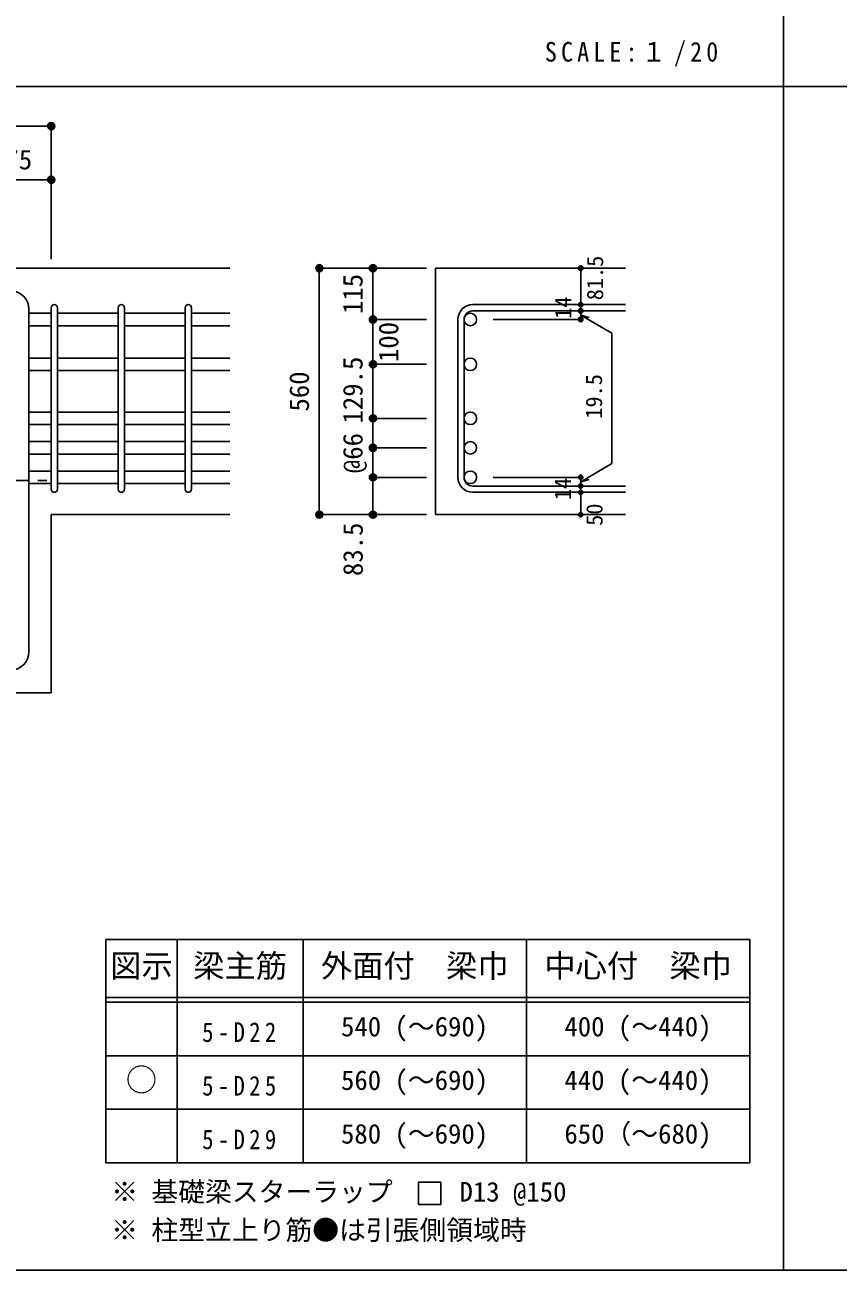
# Model space of a CAD drawing. Units: millimetres at full size, sheet at 1:20; details may follow other scales. Extents: x -3982 to 3969, y -2797 to 2801.
# Drawn here: x -2448 to -628, y -2797 to -10 of the extents above; entities that cross this region are included whole.
import ezdxf
from ezdxf.enums import TextEntityAlignment as Align

# ---------------------------------------------------------------- set-up
doc = ezdxf.new("R2010")
doc.units = ezdxf.units.MM
doc.header["$LTSCALE"] = 20
doc.header["$PDMODE"] = 32
doc.header["$PDSIZE"] = 10
doc.linetypes.add('CHAIN1', pattern=[8, 5, -1, 1, -1])
for name, color, linetype in [('6-1_躯体線', 2, 'Continuous'), ('6-4_フープ', 7, 'Continuous'), ('6-5_梁主筋', 7, 'Continuous'), ('6-6_S.T.P.', 7, 'Continuous'), ('6-7_文字', 7, 'Continuous'), ('6-D_寸法', 4, 'Continuous'), ('6-E_枠', 7, 'Continuous'), ('F-0_枠', 6, 'Continuous')]:
    doc.layers.add(name, color=color, linetype=linetype)
doc.styles.add('ＭＳ ゴシック', font='')
doc.styles.get('ＭＳ ゴシック').set_extended_font_data('MS Gothic')

msp = doc.modelspace()

# ---------------------------------------------------------------- linework, layer by layer
at = {"layer": '6-1_躯体線'}
for p, q in [((-1988.87, -554.67), (-3338.87, -554.67)), ((-1103.87, -554.67), (-1528.87, -554.67)), ((-1528.87, -554.67), (-1528.87, -1106.17)), ((-2388.87, -1106.17), (-1988.87, -1106.17)), ((-2388.87, -1504.67), (-2388.87, -1106.17)), ((-1103.87, -1106.17), (-1528.87, -1106.17)), ((-2648.37, -1504.67), (-2388.87, -1504.67))]:
    msp.add_line(p, q, dxfattribs=at)
at = {"layer": '6-4_フープ'}
msp.add_line((-2438.87, -646.67), (-2438.87, -1412.67), dxfattribs=at)
for centre, start, end in [((-2480.87, -646.67), 0, 90), ((-2480.87, -1412.67), 270, 0)]:
    msp.add_arc(centre, 42, start, end, dxfattribs=at)
at = {"layer": '6-5_梁主筋'}
for p, q in [((-2388.87, -655.6), (-2438.87, -655.6)), ((-2238.87, -655.6), (-2374.87, -655.6)), ((-2088.87, -655.6), (-2224.87, -655.6)), ((-1988.87, -655.6), (-2074.87, -655.6)), ((-2388.87, -683.6), (-2438.87, -683.6)), ((-2238.87, -683.6), (-2374.87, -683.6)), ((-2088.87, -683.6), (-2224.87, -683.6)), ((-1988.87, -683.6), (-2074.87, -683.6)), ((-2388.87, -755.67), (-2438.87, -755.67)), ((-2238.87, -755.67), (-2374.87, -755.67)), ((-2088.87, -755.67), (-2224.87, -755.67)), ((-1988.87, -755.67), (-2074.87, -755.67)), ((-2388.87, -783.67), (-2438.87, -783.67)), ((-2238.87, -783.67), (-2374.87, -783.67)), ((-2088.87, -783.67), (-2224.87, -783.67)), ((-1988.87, -783.67), (-2074.87, -783.67)), ((-2388.87, -876.67), (-2438.87, -876.67)), ((-2238.87, -876.67), (-2374.87, -876.67)), ((-2088.87, -876.67), (-2224.87, -876.67)), ((-1988.87, -876.67), (-2074.87, -876.67)), ((-2388.87, -904.67), (-2438.87, -904.67)), ((-2238.87, -904.67), (-2374.87, -904.67)), ((-2088.87, -904.67), (-2224.87, -904.67)), ((-1988.87, -904.67), (-2074.87, -904.67)), ((-2388.87, -942.67), (-2438.87, -942.67)), ((-2238.87, -942.67), (-2374.87, -942.67)), ((-2088.87, -942.67), (-2224.87, -942.67)), ((-1988.87, -942.67), (-2074.87, -942.67)), ((-2388.87, -970.67), (-2438.87, -970.67)), ((-2238.87, -970.67), (-2374.87, -970.67)), ((-2088.87, -970.67), (-2224.87, -970.67)), ((-1988.87, -970.67), (-2074.87, -970.67)), ((-2388.87, -1008.67), (-2438.87, -1008.67)), ((-2238.87, -1008.67), (-2374.87, -1008.67)), ((-2088.87, -1008.67), (-2224.87, -1008.67)), ((-1988.87, -1008.67), (-2074.87, -1008.67)), ((-2388.87, -1036.67), (-2438.87, -1036.67)), ((-2238.87, -1036.67), (-2374.87, -1036.67)), ((-2088.87, -1036.67), (-2224.87, -1036.67)), ((-1988.87, -1036.67), (-2074.87, -1036.67))]:
    msp.add_line(p, q, dxfattribs=at)
at = {"layer": '6-5_梁主筋', "color": 3}
for centre in [(-1450.87, -669.6), (-1450.87, -769.67), (-1450.87, -890.67), (-1450.87, -956.67), (-1450.87, -1022.67)]:
    msp.add_circle(centre, 14, dxfattribs=at)
at = {"layer": '6-6_S.T.P.'}
for p, q in [((-1103.87, -636.1), (-1445.37, -636.1)), ((-2388.87, -1049.17), (-2388.87, -643.1)), ((-2374.87, -1049.17), (-2374.87, -643.1)), ((-2238.87, -1049.17), (-2238.87, -643.1)), ((-2224.87, -1049.17), (-2224.87, -643.1)), ((-2088.87, -1049.17), (-2088.87, -643.1)), ((-2074.87, -1049.17), (-2074.87, -643.1)), ((-1103.87, -650.1), (-1445.37, -650.1)), ((-1478.87, -669.6), (-1478.87, -1022.67)), ((-1464.87, -669.6), (-1464.87, -1022.67)), ((-1103.87, -1042.17), (-1445.37, -1042.17)), ((-1103.87, -1056.17), (-1445.37, -1056.17))]:
    msp.add_line(p, q, dxfattribs=at)
for centre, radius, start, end in [((-2381.87, -643.1), 7, 0, 180), ((-2381.87, -643.1), 7, 0, 180), ((-2381.87, -643.1), 7, 0, 180), ((-2381.87, -643.1), 7, 0, 180), ((-2231.87, -643.1), 7, 0, 180), ((-2081.87, -643.1), 7, 0, 180), ((-1445.37, -669.6), 33.5, 90, 180), ((-1445.37, -669.6), 19.5, 90, 180), ((-1445.37, -1022.67), 33.5, 180, 270), ((-1445.37, -1022.67), 19.5, 180, 270), ((-2381.87, -1049.17), 7, 180, 0), ((-2381.87, -1049.17), 7, 180, 0), ((-2381.87, -1049.17), 7, 180, 0), ((-2381.87, -1049.17), 7, 180, 0), ((-2231.87, -1049.17), 7, 180, 0), ((-2081.87, -1049.17), 7, 180, 0)]:
    msp.add_arc(centre, radius, start, end, dxfattribs=at)
at = {"layer": '6-7_文字'}
msp.add_lwpolyline([(-1566.94, -2650.25), (-1516.94, -2650.25), (-1516.94, -2600.25), (-1566.94, -2600.25)], close=True, dxfattribs=at)
at = {"layer": '6-D_寸法'}
for p, q in [((-3338.87, -236.65), (-2388.87, -236.65)), ((-2563.87, -356.65), (-2388.87, -356.65)), ((-2388.87, -356.65), (-2388.87, -534.67)), ((-2388.87, -356.65), (-2388.87, -534.67)), ((-1788.87, -554.67), (-1668.87, -554.67)), ((-1788.87, -554.67), (-1668.87, -554.67)), ((-1788.87, -1106.17), (-1788.87, -554.67)), ((-1668.87, -554.67), (-1548.87, -554.67)), ((-1668.87, -554.67), (-1668.87, -669.6)), ((-1668.87, -669.6), (-1668.87, -554.67)), ((-1203.87, -650.1), (-1203.87, -636.1)), ((-1203.87, -650.1), (-1203.87, -669.6)), ((-1203.87, -659.85), (-1133.81, -700.3)), ((-1203.87, -659.85), (-1184.55, -665.03)), ((-1668.87, -669.6), (-1548.87, -669.6)), ((-1668.87, -769.67), (-1668.87, -669.6)), ((-1203.87, -669.6), (-1399.95, -669.6)), ((-1133.81, -700.3), (-1133.81, -991.97)), ((-1668.87, -890.67), (-1668.87, -769.67)), ((-1668.87, -769.67), (-1548.87, -769.67)), ((-1668.87, -890.67), (-1548.87, -890.67)), ((-1668.87, -890.67), (-1548.87, -890.67)), ((-1668.87, -890.67), (-1548.87, -890.67)), ((-1668.87, -956.67), (-1668.87, -890.67)), ((-1668.87, -956.67), (-1548.87, -956.67)), ((-1668.87, -956.67), (-1548.87, -956.67)), ((-1668.87, -956.67), (-1548.87, -956.67)), ((-1668.87, -956.67), (-1668.87, -1022.67)), ((-1203.87, -1032.42), (-1133.81, -991.97)), ((-1668.87, -1022.67), (-1548.87, -1022.67)), ((-1668.87, -1022.67), (-1548.87, -1022.67)), ((-1668.87, -1022.67), (-1548.87, -1022.67)), ((-1203.87, -1022.67), (-1399.95, -1022.67)), ((-1203.87, -1042.17), (-1203.87, -1022.67)), ((-1203.87, -1032.42), (-1184.55, -1027.25)), ((-1203.87, -1056.17), (-1203.87, -1042.17)), ((-1203.87, -1106.17), (-1203.87, -1056.17)), ((-1668.87, -1106.17), (-1548.87, -1106.17))]:
    msp.add_line(p, q, dxfattribs=at)
at = {"layer": '6-D_寸法', "linetype": 'CHAIN1'}
msp.add_line((-3338.87, -1029.67), (-2388.87, -1029.67), dxfattribs=at)
at = {"layer": '6-D_寸法'}
for points in [[(-2388.87, -236.65), (-2388.87, -356.65), (-2388.87, -534.67)], [(-1788.87, -554.67), (-1668.87, -554.67), (-1548.87, -554.67)], [(-1203.87, -636.1), (-1203.87, -554.67), (-1203.87, -636.1)], [(-1788.87, -1106.17), (-1668.87, -1106.17), (-1668.87, -1022.67)]]:
    msp.add_lwpolyline(points, dxfattribs=at)
for centre, radius in [((-2388.87, -236.65), 8), ((-2388.87, -236.65), 7.2), ((-2388.87, -236.65), 6.4), ((-2388.87, -236.65), 5.6), ((-2388.87, -236.65), 4.8), ((-2388.87, -236.65), 4), ((-2388.87, -236.65), 3.2), ((-2388.87, -236.65), 2.4), ((-2388.87, -236.65), 1.6), ((-2388.87, -236.65), 0.8), ((-2388.87, -356.65), 8), ((-2388.87, -356.65), 7.2), ((-2388.87, -356.65), 6.4), ((-2388.87, -356.65), 5.6), ((-2388.87, -356.65), 4.8), ((-2388.87, -356.65), 4), ((-2388.87, -356.65), 3.2), ((-2388.87, -356.65), 2.4), ((-2388.87, -356.65), 1.6), ((-2388.87, -356.65), 0.8), ((-1788.87, -554.67), 8), ((-1788.87, -554.67), 7.2), ((-1788.87, -554.67), 6.4), ((-1788.87, -554.67), 5.6), ((-1788.87, -554.67), 4.8), ((-1788.87, -554.67), 4), ((-1788.87, -554.67), 3.2), ((-1788.87, -554.67), 2.4), ((-1788.87, -554.67), 1.6), ((-1788.87, -554.67), 0.8), ((-1668.87, -554.67), 8), ((-1668.87, -554.67), 7.2), ((-1668.87, -554.67), 6.4), ((-1668.87, -554.67), 5.6), ((-1668.87, -554.67), 4.8), ((-1668.87, -554.67), 4), ((-1668.87, -554.67), 3.2), ((-1668.87, -554.67), 2.4), ((-1668.87, -554.67), 1.6), ((-1668.87, -554.67), 0.8), ((-1203.87, -554.67), 4), ((-1203.87, -554.67), 3.6), ((-1203.87, -554.67), 3.2), ((-1203.87, -554.67), 2.8), ((-1203.87, -554.67), 2.4), ((-1203.87, -554.67), 2), ((-1203.87, -554.67), 1.6), ((-1203.87, -554.67), 1.2), ((-1203.87, -554.67), 0.8), ((-1203.87, -554.67), 0.4), ((-1203.87, -636.1), 4), ((-1203.87, -636.1), 3.6), ((-1203.87, -636.1), 3.2), ((-1203.87, -636.1), 2.8), ((-1203.87, -636.1), 2.4), ((-1203.87, -636.1), 2), ((-1203.87, -636.1), 1.6), ((-1203.87, -636.1), 1.2), ((-1203.87, -636.1), 0.8), ((-1203.87, -636.1), 0.4), ((-1668.87, -669.6), 8), ((-1668.87, -669.6), 7.2), ((-1668.87, -669.6), 6.4), ((-1668.87, -669.6), 5.6), ((-1668.87, -669.6), 4.8), ((-1668.87, -669.6), 4), ((-1668.87, -669.6), 3.2), ((-1668.87, -669.6), 2.4), ((-1668.87, -669.6), 1.6), ((-1668.87, -669.6), 0.8), ((-1203.87, -650.1), 4), ((-1203.87, -669.6), 4), ((-1203.87, -650.1), 3.6), ((-1203.87, -669.6), 3.6), ((-1203.87, -650.1), 3.2), ((-1203.87, -669.6), 3.2), ((-1203.87, -650.1), 2.8), ((-1203.87, -669.6), 2.8), ((-1203.87, -650.1), 2.4), ((-1203.87, -669.6), 2.4), ((-1203.87, -650.1), 2), ((-1203.87, -669.6), 2), ((-1203.87, -650.1), 1.6), ((-1203.87, -669.6), 1.6), ((-1203.87, -650.1), 1.2), ((-1203.87, -669.6), 1.2), ((-1203.87, -650.1), 0.8), ((-1203.87, -669.6), 0.8), ((-1203.87, -650.1), 0.4), ((-1203.87, -669.6), 0.4), ((-1668.87, -769.67), 8), ((-1668.87, -769.67), 7.2), ((-1668.87, -769.67), 6.4), ((-1668.87, -769.67), 5.6), ((-1668.87, -769.67), 4.8), ((-1668.87, -769.67), 4), ((-1668.87, -769.67), 3.2), ((-1668.87, -769.67), 2.4), ((-1668.87, -769.67), 1.6), ((-1668.87, -769.67), 0.8), ((-1668.87, -890.67), 8), ((-1668.87, -890.67), 7.2), ((-1668.87, -890.67), 6.4), ((-1668.87, -890.67), 5.6), ((-1668.87, -890.67), 4.8), ((-1668.87, -890.67), 4), ((-1668.87, -890.67), 3.2), ((-1668.87, -890.67), 2.4), ((-1668.87, -890.67), 1.6), ((-1668.87, -890.67), 0.8), ((-1668.87, -956.67), 8), ((-1668.87, -956.67), 7.2), ((-1668.87, -956.67), 6.4), ((-1668.87, -956.67), 5.6), ((-1668.87, -956.67), 4.8), ((-1668.87, -956.67), 4), ((-1668.87, -956.67), 3.2), ((-1668.87, -956.67), 2.4), ((-1668.87, -956.67), 1.6), ((-1668.87, -956.67), 0.8), ((-1668.87, -1022.67), 8), ((-1668.87, -1022.67), 7.2), ((-1668.87, -1022.67), 6.4), ((-1668.87, -1022.67), 5.6), ((-1668.87, -1022.67), 4.8), ((-1668.87, -1022.67), 4), ((-1668.87, -1022.67), 3.2), ((-1668.87, -1022.67), 2.4), ((-1668.87, -1022.67), 1.6), ((-1668.87, -1022.67), 0.8), ((-1203.87, -1022.67), 4), ((-1203.87, -1022.67), 3.6), ((-1203.87, -1022.67), 3.2), ((-1203.87, -1022.67), 2.8), ((-1203.87, -1022.67), 2.4), ((-1203.87, -1022.67), 2), ((-1203.87, -1022.67), 1.6), ((-1203.87, -1022.67), 1.2), ((-1203.87, -1022.67), 0.8), ((-1203.87, -1022.67), 0.4), ((-1203.87, -1042.17), 4), ((-1203.87, -1056.17), 4), ((-1203.87, -1042.17), 3.6), ((-1203.87, -1056.17), 3.6), ((-1203.87, -1042.17), 3.2), ((-1203.87, -1056.17), 3.2), ((-1203.87, -1042.17), 2.8), ((-1203.87, -1056.17), 2.8), ((-1203.87, -1042.17), 2.4), ((-1203.87, -1056.17), 2.4), ((-1203.87, -1042.17), 2), ((-1203.87, -1056.17), 2), ((-1203.87, -1042.17), 1.6), ((-1203.87, -1056.17), 1.6), ((-1203.87, -1042.17), 1.2), ((-1203.87, -1056.17), 1.2), ((-1203.87, -1042.17), 0.8), ((-1203.87, -1056.17), 0.8), ((-1203.87, -1042.17), 0.4), ((-1203.87, -1056.17), 0.4), ((-1788.87, -1106.17), 8), ((-1788.87, -1106.17), 7.2), ((-1788.87, -1106.17), 6.4), ((-1788.87, -1106.17), 5.6), ((-1788.87, -1106.17), 4.8), ((-1788.87, -1106.17), 4), ((-1788.87, -1106.17), 3.2), ((-1788.87, -1106.17), 2.4), ((-1788.87, -1106.17), 1.6), ((-1788.87, -1106.17), 0.8), ((-1668.87, -1106.17), 8), ((-1668.87, -1106.17), 7.2), ((-1668.87, -1106.17), 6.4), ((-1668.87, -1106.17), 5.6), ((-1668.87, -1106.17), 4.8), ((-1668.87, -1106.17), 4), ((-1668.87, -1106.17), 3.2), ((-1668.87, -1106.17), 2.4), ((-1668.87, -1106.17), 1.6), ((-1668.87, -1106.17), 0.8), ((-1203.87, -1106.17), 4), ((-1203.87, -1106.17), 3.6), ((-1203.87, -1106.17), 3.2), ((-1203.87, -1106.17), 2.8), ((-1203.87, -1106.17), 2.4), ((-1203.87, -1106.17), 2), ((-1203.87, -1106.17), 1.6), ((-1203.87, -1106.17), 1.2), ((-1203.87, -1106.17), 0.8), ((-1203.87, -1106.17), 0.4)]:
    msp.add_circle(centre, radius, dxfattribs=at)
at = {"layer": '6-D_寸法', "color": 7}
for p in [(-2388.87, -236.65), (-2388.87, -356.65), (-1788.87, -554.67), (-1668.87, -554.67), (-1203.87, -554.67), (-1203.87, -636.1), (-1668.87, -669.6), (-1203.87, -650.1), (-1203.87, -669.6), (-1668.87, -769.67), (-1668.87, -890.67), (-1668.87, -956.67), (-1668.87, -1022.67), (-1203.87, -1022.67), (-1203.87, -1022.67), (-1203.87, -1022.67), (-1203.87, -1042.17), (-1203.87, -1056.17), (-1788.87, -1106.17), (-1668.87, -1106.17), (-1203.87, -1106.17)]:
    msp.add_point(p, dxfattribs=at)
at = {"layer": '6-E_枠', "color": 3}
for p, q in [((-2267.02, -2056.95), (-2267.02, -2556.95)), ((-2267.02, -2056.95), (-825.33, -2056.95)), ((-825.33, -2056.95), (-825.33, -2556.95)), ((-2267.02, -2556.95), (-825.33, -2556.95))]:
    msp.add_line(p, q, dxfattribs=at)
at = {"layer": '6-E_枠'}
for p, q in [((-2107.02, -2056.95), (-2107.02, -2556.95)), ((-1825.33, -2056.95), (-1825.33, -2556.95)), ((-1325.33, -2056.95), (-1325.33, -2556.95)), ((-2267.02, -2186.95), (-825.33, -2186.95)), ((-2267.02, -2196.95), (-825.33, -2196.95)), ((-2267.02, -2316.95), (-825.33, -2316.95)), ((-2267.02, -2436.95), (-825.33, -2436.95))]:
    msp.add_line(p, q, dxfattribs=at)
at = {"layer": 'F-0_枠', "color": 2}
for p, q in [((-749.76, 2800.77), (-749.76, -2796.83)), ((-3981.92, -148.03), (2482.4, -148.03))]:
    msp.add_line(p, q, dxfattribs=at)
at = {"layer": 'F-0_枠'}
msp.add_line((3969.4, -2796.83), (-3981.92, -2796.83), dxfattribs=at)

# ---------------------------------------------------------------- texts
at = {"layer": '6-7_文字', "color": 2, "style": 'ＭＳ ゴシック'}
for s, p in [('図示', (-2257.02, -2156.95)), ('梁主筋', (-2071.17, -2156.95)), ('外面付\u3000梁巾', (-1785.33, -2156.95)), ('中心付\u3000梁巾', (-1285.33, -2156.95)), ('○', (-2222.02, -2411.95))]:
    msp.add_text(s, height=51.32, dxfattribs=at).set_placement(p, align=Align.BOTTOM_LEFT)
at = {"layer": '6-7_文字', "style": 'ＭＳ ゴシック'}
for s, p in [('540 (～690)', (-1740.33, -2286.95)), ('400 (～440)', (-1240.33, -2286.95)), ('560 (～690)', (-1740.33, -2406.95)), ('440 (～440)', (-1240.33, -2406.95)), ('580 (～690)', (-1740.33, -2526.95)), ('650（～680)', (-1240.33, -2526.95)), ('※ 基礎梁スターラップ     D13 @150', (-2254.64, -2656.67)), ('※ 柱型立上り筋●は引張側領域時', (-2254.64, -2742.34))]:
    msp.add_text(s, height=43.99, dxfattribs=at).set_placement(p, align=Align.BOTTOM_LEFT)
at = {"layer": '6-7_文字', "color": 2, "insert": (-1283.99, -103.03), "char_height": 43.99, "attachment_point": 7, "style": 'ＭＳ ゴシック'}
msp.add_mtext('\\T1.34;\\W0.9;SCALE:１/20', dxfattribs=at)
at = {"layer": '6-7_文字', "char_height": 43.99, "attachment_point": 7, "style": 'ＭＳ ゴシック'}
for s, insert in [('\\T1.38;\\W0.85;5-D22', (-2051.17, -2286.95)), ('\\T1.38;\\W0.85;5-D25', (-2051.17, -2406.95)), ('\\T1.38;\\W0.85;5-D29', (-2051.17, -2526.95))]:
    msp.add_mtext(s, dxfattribs=dict(at, insert=insert))
at = {"layer": '6-D_寸法', "style": 'ＭＳ ゴシック'}
msp.add_text('175', height=43.99, dxfattribs=at).set_placement((-2521.37, -346.65), align=Align.BOTTOM_LEFT)
for s, height, p in [('81.5', 36.66, (-1142.62, -626.46)), ('115', 43.99, (-1678.87, -657.14)), ('14', 36.66, (-1213.87, -668.03)), ('100', 43.99, (-1598.87, -764.64)), ('129.5', 43.99, (-1678.87, -902.17)), ('560', 43.99, (-1798.87, -875.42)), ('19.5', 36.66, (-1145.03, -891.4)), ('@66', 43.99, (-1678.87, -1013.25)), ('14', 36.66, (-1214.53, -1073.84)), ('50', 36.66, (-1143.87, -1131.17)), ('83.5', 43.99, (-1678.46, -1243.62))]:
    msp.add_text(s, height=height, rotation=90, dxfattribs=at).set_placement(p, align=Align.BOTTOM_LEFT)

doc.saveas('drawing.dxf')
